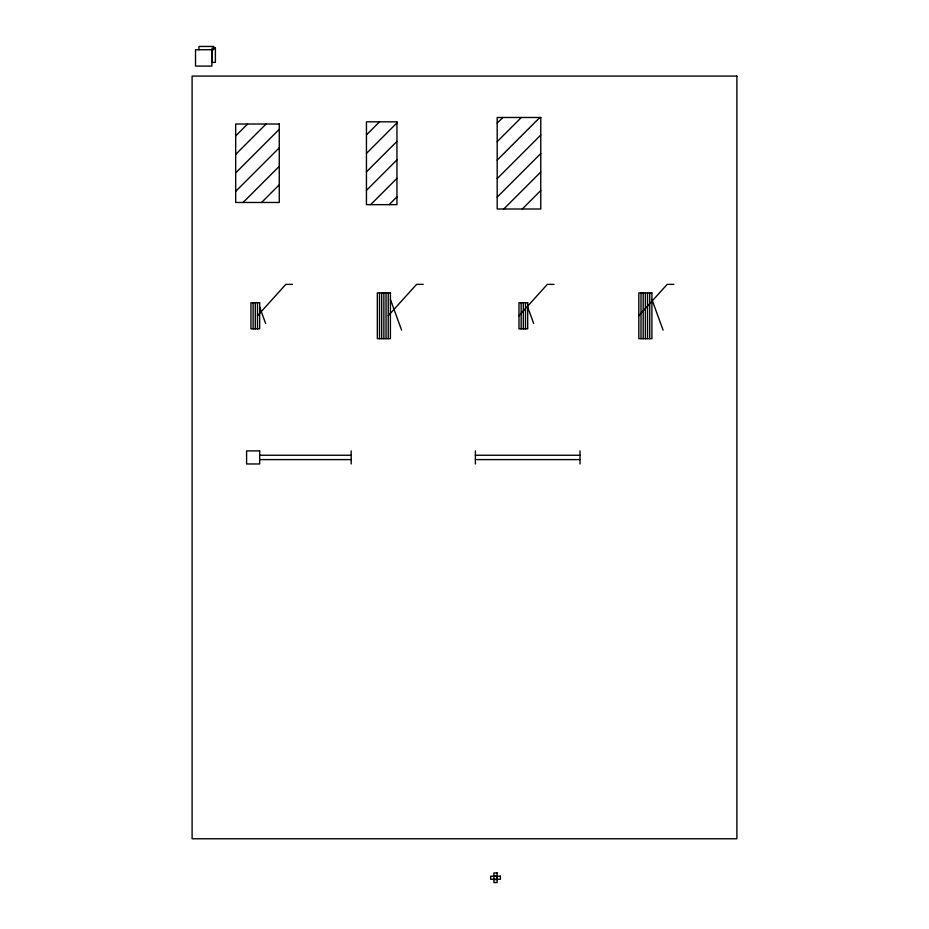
<?xml version="1.0" encoding="UTF-8"?>
<svg xmlns="http://www.w3.org/2000/svg" width="929" height="929" viewBox="0 0 929 929"><rect width="100%" height="100%" fill="white"/><g stroke="black" fill="none" stroke-linecap="round" stroke-linejoin="round"><path stroke-width="1.39" d="M257.484 315.779L285.842 284.367L292.519 284.367M388.229 315.779L416.598 284.367L423.264 284.367M518.974 315.779L547.344 284.367L554.009 284.367M638.827 315.779L667.196 284.367L673.862 284.367M235.687 135.913L247.578 124.021M235.687 154.4L266.066 124.021M235.687 172.887L279.269 129.305M235.687 191.386L279.269 147.804M243.096 202.464L279.269 166.291M261.583 202.464L279.269 184.778M366.444 134.914L379.52 121.838M366.444 153.413L396.95 122.895M366.444 171.9L396.95 141.394M366.444 190.387L396.95 159.881M370.671 204.647L396.95 178.368M389.158 204.647L396.95 196.867M497.189 123.151L502.856 117.484M497.189 141.649L521.355 117.484M497.189 160.136L539.842 117.484M497.189 178.623L540.771 135.042M497.189 197.122L540.771 153.54M503.785 209.002L540.771 172.028M522.284 209.002L540.771 190.515M259.667 455.245L351.185 455.245M475.393 455.245L579.998 455.245M259.667 459.611L351.185 459.611M475.393 459.611L579.998 459.611M493.914 876.012L497.12 876.012M493.914 879.484L497.12 879.484M651.903 299.44L663.085 330.155M527.695 307.069L533.652 323.455M390.412 299.44L401.595 330.155M259.667 307.069L265.624 323.455M649.731 292.902L649.731 338.667M647.548 292.902L647.548 338.667M645.365 292.902L645.365 338.667M643.193 292.902L643.193 338.667M641.01 292.902L641.01 338.667M579.998 450.89L579.998 463.966M525.512 302.715L525.512 328.854M523.341 302.715L523.341 328.854M521.157 302.715L521.157 328.854M497.178 876.21L497.178 879.287M475.393 450.89L475.393 463.966M388.229 292.902L388.229 338.667M386.046 292.902L386.046 338.667M383.874 292.902L383.874 338.667M381.691 292.902L381.691 338.667M379.52 292.902L379.52 338.667M351.185 450.89L351.185 463.966M257.484 302.715L257.484 328.854M255.301 302.715L255.301 328.854M253.129 302.715L253.129 328.854M211.87 49.76L211.87 66.098L195.52 66.098L195.52 49.76L213.763 49.713L213.763 46.45L198.945 46.45L198.945 49.713M215.389 48.087L212.126 48.087L212.126 62.394L215.389 62.394L215.389 48.087M736.894 76.085L192.106 76.085L192.106 838.771L736.894 838.771L736.894 76.085M540.771 117.484L497.189 117.484L497.189 209.002L540.771 209.002L540.771 117.484M396.95 121.838L366.444 121.838L366.444 204.647L396.95 204.647L396.95 121.838M279.269 124.021L235.687 124.021L235.687 202.464L279.269 202.464L279.269 124.021M390.412 292.902L377.337 292.902L377.337 338.667L390.412 338.667L390.412 292.902M651.903 292.902L638.827 292.902L638.827 338.667L651.903 338.667L651.903 292.902M259.667 302.715L250.946 302.715L250.946 328.854L259.667 328.854L259.667 302.715M527.695 302.715L518.974 302.715L518.974 328.854L527.695 328.854L527.695 302.715M259.667 450.89L246.591 450.89L246.591 463.966L259.667 463.966L259.667 450.89M497.12 872.946L493.914 872.946L493.914 882.55L497.12 882.55L497.12 872.946M500.394 876.21L490.64 876.21L490.64 879.287L500.394 879.287L500.394 876.21"/></g></svg>
